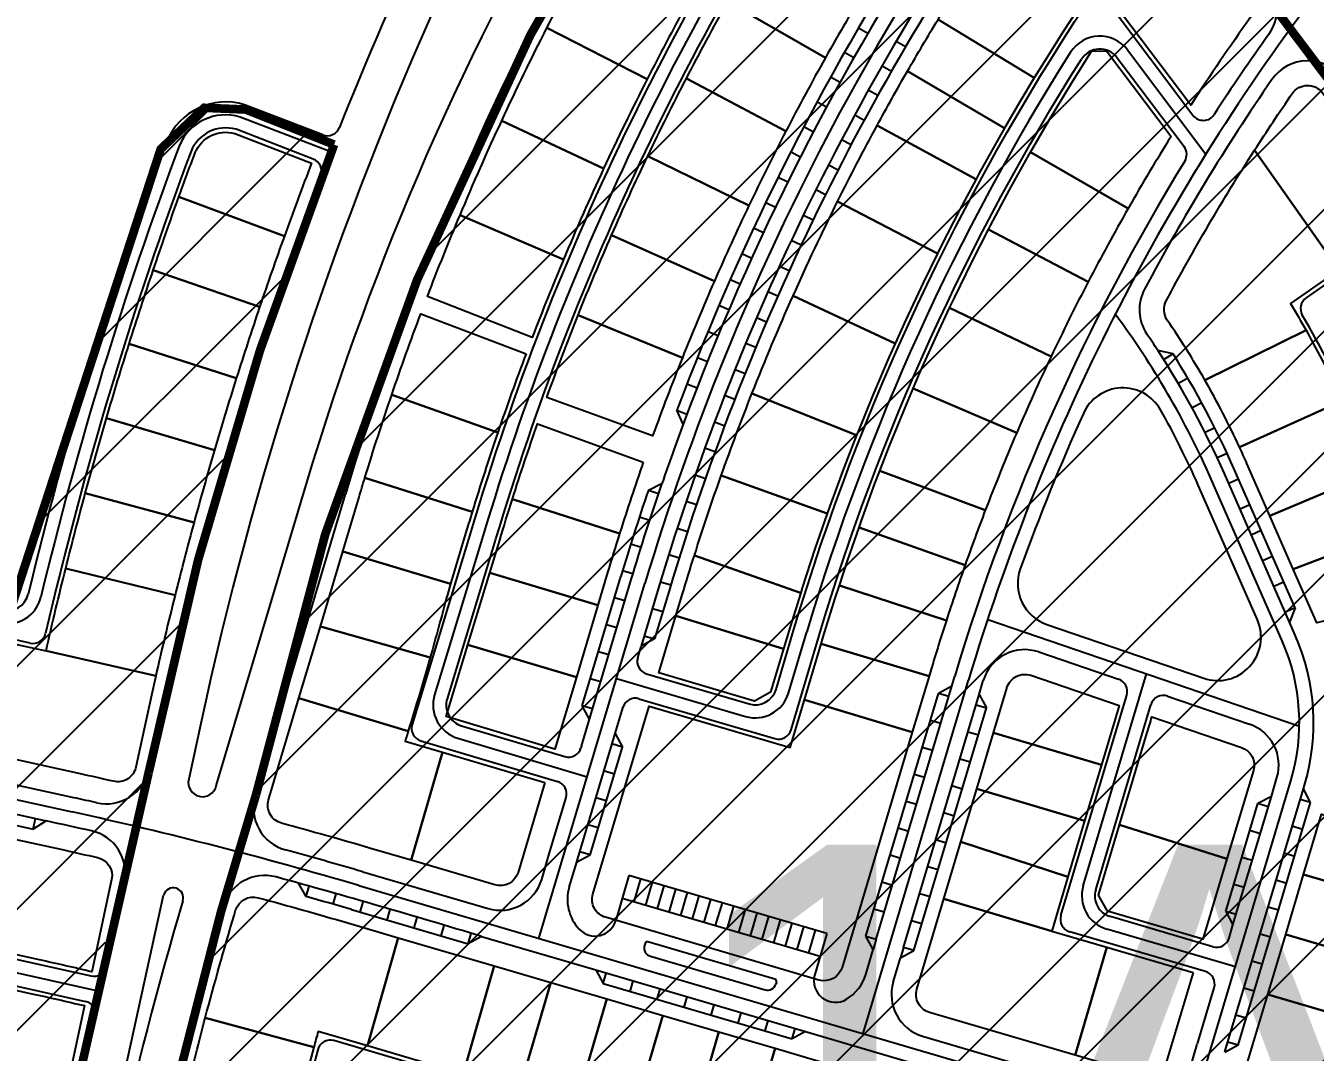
# Paper-space layout 'Layout1' of a CAD drawing. Extents: x 51 to 892, y -832 to -238.
# Drawn here: x 754.36 to 778.19, y -330.57 to -311.6 of the extents above; entities that cross this region are included whole.
import ezdxf

# ---------------------------------------------------------------- set-up
doc = ezdxf.new("R2010")
doc.units = 0
doc.header["$LTSCALE"] = 10
doc.header["$MEASUREMENT"] = 0
doc.linetypes.add('X-Base 100915$0$PHANTOMX2', pattern=[5, 2.5, -0.5, 0.5, -0.5, 0.5, -0.5])
for name, color, linetype in [('L-ANNO-KPLN', 254, 'Continuous'), ('L-ANNO-KPLN-HTCH', 135, 'Continuous'), ('L-ANNO-KPLN-SHET', 139, 'X-Base 100915$0$PHANTOMX2'), ('L-ANNO-TEXT', 50, 'Continuous')]:
    doc.layers.add(name, color=color, linetype=linetype)
doc.styles.add('ANNO-A-XL', font='arial.ttf', dxfattribs={"height": 8})
pattern_1 = [(45, (0, 0), (-1.122532015133644, 1.122532015133644), [])]

# ---------------------------------------------------------------- blocks, each defined once
blk = doc.blocks.new('masterplan')
at = {"layer": 'L-ANNO-KPLN'}
for p, q in [((407966.6829745104, 2905882.816466285), (407968.2521319478, 2905880.734437286)), ((407962.0725975712, 2905882.350496009), (407962.2454271136, 2905882.24984836)), ((407962.9407484345, 2905881.996831253), (407962.7682082218, 2905882.097974097)), ((407967.0421070207, 2905881.941197671), (407968.4926637377, 2905880.016533467)), ((407961.8123168298, 2905881.897746723), (407961.9862609694, 2905881.799037877)), ((407966.8504449428, 2905881.796748206), (407968.0879465266, 2905880.154775181)), ((407962.50777932, 2905881.647891989), (407962.6814524233, 2905881.548707044)), ((407961.557114822, 2905881.442115385), (407961.7321518102, 2905881.345357683)), ((407961.3070234561, 2905880.983658963), (407961.4831314078, 2905880.888864505)), ((407962.4272412851, 2905881.097678858), (407962.2524575074, 2905881.194893214)), ((407952.1706237873, 2905880.370711942), (407950.7246213676, 2905880.927919946)), ((407952.3049328225, 2905880.061754513), (407950.6465295719, 2905880.700809852)), ((407961.0620740016, 2905880.522434782), (407961.2392308975, 2905880.429615418)), ((407962.0022754449, 2905880.739035722), (407962.1781475384, 2905880.64380439)), ((407951.9944740772, 2905879.924185572), (407950.5695823019, 2905880.473258721)), ((407961.9342030477, 2905880.187141699), (407961.7572651358, 2905880.280377826)), ((407960.8222970852, 2905880.058500507), (407961.000480775, 2905879.967667844)), ((407961.517457922, 2905879.818978196), (407961.6954390181, 2905879.727749202)), ((407960.5877226865, 2905879.591914145), (407960.7669108915, 2905879.50307954)), ((407961.4618859927, 2905879.265685666), (407961.2828844795, 2905879.354895858)), ((407960.3583801349, 2905879.122734036), (407960.5385504508, 2905879.035908595)), ((407961.0535748154, 2905878.888190174), (407961.2335738475, 2905878.801010196)), ((407972.5152686788, 2905878.882747961), (407970.3421801128, 2905877.359037813)), ((407960.1342981055, 2905878.651018841), (407960.3154280054, 2905878.566213421)), ((407961.0105317882, 2905878.333782235), (407960.8295582627, 2905878.418920846)), ((407959.9155046159, 2905878.17682754), (407960.0975714526, 2905878.094052743)), ((407960.6108634779, 2905877.947147904), (407960.7927883466, 2905877.864061551)), ((407959.7020270223, 2905877.700219422), (407959.8850080315, 2905877.619485599)), ((407960.5803713766, 2905877.39190823), (407960.3975184364, 2905877.472931697)), ((407959.493892016, 2905877.221254079), (407959.6777643195, 2905877.142571323)), ((407960.1895504296, 2905876.996332887), (407960.3733080504, 2905876.91738267)), ((407959.2911256209, 2905876.739991396), (407959.4758662286, 2905876.663369545)), ((407960.1716248557, 2905876.440545574), (407959.9869860605, 2905876.517412441)), ((407959.0937531891, 2905876.256491547), (407959.2793390024, 2905876.181940182)), ((407967.8842654526, 2905876.32321913), (407967.6049060053, 2905876.386060752)), ((407967.8842654526, 2905876.32321913), (407967.7139040148, 2905876.218448044)), ((407959.7898512414, 2905876.036231622), (407959.975347592, 2905875.961457937)), ((407958.9017993986, 2905875.770814984), (407959.0882072134, 2905875.698343427)), ((407968.1566734544, 2905875.876441398), (407967.9829902515, 2905875.777274141)), ((407959.7845013671, 2905875.480181046), (407959.5981711899, 2905875.552851983)), ((407958.8325146324, 2905875.025281887), (407958.7152882498, 2905875.283022433)), ((407958.7152882498, 2905875.283022433), (407958.9024947591, 2905875.212639745)), ((407968.4143865069, 2905875.421029009), (407968.2375658038, 2905875.327570789)), ((407959.4119704257, 2905875.067335358), (407959.599110594, 2905874.996776465)), ((407968.6571311955, 2905874.957465122), (407968.4773605857, 2905874.869815091)), ((407959.4191989882, 2905874.511306032), (407959.2312727678, 2905874.579743855)), ((407968.8846499862, 2905874.486241543), (407968.702120193, 2905874.404492692)), ((407959.0561013309, 2905874.090139847), (407959.2447895638, 2905874.023831848)), ((407970.0378269674, 2905871.36586512), (407968.8321834108, 2905874.112990348)), ((407970.1405908512, 2905871.629379037), (407969.015322311, 2905874.193365364)), ((407958.1886404317, 2905873.807560028), (407958.4425739435, 2905873.9328197)), ((407969.4421531247, 2905871.409299667), (407968.3486967144, 2905873.900800304)), ((407969.9013478681, 2905871.019919712), (407968.5904400626, 2905874.006895326)), ((407969.0957156392, 2905874.010184739), (407968.9125767391, 2905873.929809723)), ((407950.9268748874, 2905868.160357223), (407952.5911583179, 2905873.732801862)), ((407958.1886404317, 2905873.807560028), (407958.3781021989, 2905873.743495694)), ((407959.0759046315, 2905873.53441627), (407958.886478523, 2905873.598585963)), ((407969.3046906816, 2905873.534023598), (407969.1215517814, 2905873.453648582)), ((407958.0241510844, 2905873.311907847), (407958.2142924645, 2905873.249974111)), ((407954.9066713681, 2905873.0432567), (407953.8228410728, 2905869.477082666)), ((407955.1363004701, 2905872.973467908), (407954.2394726374, 2905870.022596222)), ((407955.3659295721, 2905872.903679116), (407954.4691017396, 2905869.952807431)), ((407958.7224260427, 2905873.105145084), (407958.912565795, 2905873.043121906)), ((407969.5136657241, 2905873.057862458), (407969.3305268239, 2905872.977487442)), ((407957.8651790149, 2905872.814458735), (407958.0560113322, 2905872.754651725)), ((407958.7547939487, 2905872.550011602), (407958.5639648751, 2905872.609880331)), ((407969.7226407664, 2905872.581701317), (407969.5395018663, 2905872.501326302)), ((407956.9674774427, 2905869.823596805), (407957.6810005852, 2905872.212653943)), ((407957.9032785922, 2905872.257590469), (407957.7115257487, 2905872.314859962)), ((407956.1675002608, 2905865.523669428), (407958.1255952407, 2905872.079869937)), ((407958.5701898967, 2905871.947085932), (407958.3049978309, 2905871.05915538)), ((407958.4111152909, 2905872.112855058), (407958.6026092749, 2905872.055148436)), ((407969.9316158089, 2905872.105540177), (407969.7484769087, 2905872.025165161)), ((407957.754351715, 2905871.759372845), (407957.5627160874, 2905871.81660733)), ((407946.7659106239, 2905870.981469597), (407943.722223323, 2905871.653004038)), ((407958.4543137667, 2905871.559103148), (407958.2621718645, 2905871.614642497)), ((407970.1405908512, 2905871.629379037), (407969.9574519511, 2905871.549004021)), ((407970.1405908512, 2905871.629379037), (407970.0378269674, 2905871.36586512)), ((407957.6055420538, 2905871.261120214), (407957.4139064263, 2905871.318354699)), ((407960.5473112672, 2905870.124529035), (407960.8851482748, 2905871.255693347)), ((407964.458711144, 2905871.418977011), (407970.2178207485, 2905869.446591608)), ((407965.5540613207, 2905871.322893949), (407968.4503928414, 2905870.330955541)), ((407970.1430912163, 2905871.126014733), (407970.0378269674, 2905871.36586512)), ((407958.3049978309, 2905871.05915538), (407958.0561277183, 2905870.924754237)), ((407958.1133622034, 2905871.116389865), (407958.3049978309, 2905871.05915538)), ((407960.7772740201, 2905870.055847653), (407961.1151110277, 2905871.187011964)), ((407960.8249478075, 2905869.376816404), (407961.3450737807, 2905871.118330583)), ((407957.4567323927, 2905870.762867582), (407957.2650967651, 2905870.820102067)), ((407957.9922633487, 2905870.710920069), (407958.0542256252, 2905870.918385546)), ((407965.4041276717, 2905870.816136328), (407966.875227887, 2905870.312312509)), ((407957.3079227314, 2905870.26461495), (407957.116287104, 2905870.321849436)), ((407957.6012600852, 2905870.324262345), (407959.9837826187, 2905869.624907399)), ((407958.154629579, 2905870.41195471), (407960.0513791412, 2905869.855191376)), ((407962.1549501992, 2905863.76614031), (407964.1046268181, 2905870.294154003)), ((407963.7961652615, 2905870.183866928), (407963.8516677897, 2905870.369703523)), ((407964.3020792475, 2905870.032754258), (407964.3783804791, 2905870.288230207)), ((407966.2255588647, 2905866.493056533), (407967.396276383, 2905870.41291684)), ((407962.2080081983, 2905865.565192102), (407963.547295149, 2905870.049465786)), ((407962.3996438258, 2905865.507957618), (407963.7961652615, 2905870.183866928)), ((407962.9042946687, 2905865.357160455), (407964.302119102, 2905870.03268041)), ((407963.7961652615, 2905870.183866928), (407963.547295149, 2905870.049465786)), ((407963.7389307765, 2905869.992231301), (407963.547295149, 2905870.049465786)), ((407963.7389307765, 2905869.992231301), (407963.547295149, 2905870.049465786)), ((407964.302119102, 2905870.03268041), (407964.4364508857, 2905869.783772854)), ((407957.1591130702, 2905869.76636232), (407956.9674774427, 2905869.823596804)), ((407957.5734559506, 2905869.308646275), (407957.7205052099, 2905869.801004632)), ((407958.0150940431, 2905869.95266143), (407960.5273885318, 2905869.215213809)), ((407963.0959143389, 2905865.299872568), (407964.4364508857, 2905869.783772854)), ((407964.2448312154, 2905869.84106074), (407964.4364508857, 2905869.783772854)), ((407964.2448312155, 2905869.84106074), (407964.4364508857, 2905869.783772854)), ((407965.8115803027, 2905865.945606137), (407967.0274292352, 2905870.016577909)), ((407966.4555216177, 2905866.424375151), (407967.4764339012, 2905869.842649392)), ((407967.784158059, 2905870.001021229), (407969.2973785753, 2905869.482772009)), ((407949.1736574154, 2905869.654676289), (407948.9547850174, 2905868.641396701)), ((407963.5901211153, 2905869.493978669), (407963.3984854878, 2905869.551213154)), ((407941.2765238279, 2905869.513688484), (407947.5966178074, 2905868.119274289)), ((407954.7373479395, 2905869.453221522), (407956.6449561828, 2905868.883489386)), ((407956.8655993652, 2905866.938562212), (407957.5734559506, 2905869.308646275)), ((407957.5734559506, 2905869.308646275), (407957.7078570931, 2905869.059776162)), ((407964.0958827102, 2905869.342849597), (407964.2875023806, 2905869.285561711)), ((407941.0916065032, 2905869.284137938), (407947.5397389296, 2905867.861474379)), ((407953.9837887927, 2905869.177331121), (407956.5075934186, 2905868.42356388)), ((407954.6686665574, 2905869.223258769), (407957.0591965819, 2905868.50929573)), ((407956.9532832638, 2905869.077191725), (407956.9436003178, 2905869.044770756)), ((407957.7078570931, 2905869.059776162), (407957.5162214655, 2905869.117010647)), ((407957.1126184483, 2905867.066765637), (407957.7078570931, 2905869.059776162)), ((407963.4413114541, 2905868.995726037), (407963.2496758266, 2905869.052960522)), ((407963.946934205, 2905868.844638455), (407964.1385538753, 2905868.787350568)), ((407957.5590474318, 2905868.561523531), (407957.3674118044, 2905868.618758016)), ((407963.2925017929, 2905868.497473406), (407963.1008661655, 2905868.554707891)), ((407968.1424001377, 2905862.008611192), (407970.0610863416, 2905868.432861086)), ((407969.7007887046, 2905868.149013616), (407969.8047164024, 2905868.496990008)), ((407970.2924041336, 2905868.284851197), (407970.3140453699, 2905868.357311565)), ((407944.6393718158, 2905868.231038616), (407947.0616235011, 2905867.694233919)), ((407956.3581157899, 2905867.084419497), (407956.6688747895, 2905868.124919745)), ((407957.4102377706, 2905868.063270899), (407957.2186021431, 2905868.120505385)), ((407963.7979856998, 2905868.346427312), (407963.9896053701, 2905868.289139425)), ((407968.8410139997, 2905863.425227516), (407970.2924041336, 2905868.284851197)), ((407968.9910810896, 2905865.772731835), (407969.7007887046, 2905868.149013616)), ((407969.7007887046, 2905868.149013616), (407969.451918592, 2905868.014612474)), ((407970.4268052761, 2905868.035981085), (407970.2924041336, 2905868.284851197)), ((407944.7915830705, 2905867.992645959), (407946.8227338714, 2905867.544509346)), ((407963.1436921317, 2905867.999220775), (407962.9520565042, 2905868.05645526)), ((407968.8566799472, 2905866.021601948), (407969.451918592, 2905868.014612474)), ((407969.0875183253, 2905863.551707401), (407970.4268052761, 2905868.035981085)), ((407969.6435542195, 2905867.957377988), (407969.451918592, 2905868.014612474)), ((407970.4268052761, 2905868.035981085), (407970.2351696485, 2905868.093215569)), ((407946.8225088387, 2905867.5434894), (407946.8665992297, 2905867.738568967)), ((407947.0616235011, 2905867.694233919), (407946.8225088387, 2905867.5434894)), ((407946.8227338714, 2905867.544509346), (407946.8658239304, 2905867.739812308)), ((407963.6490371947, 2905867.848216169), (407963.8406568649, 2905867.790928282)), ((407957.2614281095, 2905867.565018268), (407957.069792482, 2905867.622252753)), ((407962.9948824705, 2905867.500968143), (407962.803246843, 2905867.558202628)), ((407969.4947445584, 2905867.459125358), (407969.3031089308, 2905867.516359842)), ((407970.2779956148, 2905867.537728453), (407970.0863599874, 2905867.594962938)), ((407963.5000886894, 2905867.350005026), (407963.6917083596, 2905867.29271714)), ((407956.217596638, 2905866.613925602), (407956.35790145, 2905867.083701833)), ((407956.7263855715, 2905866.472438988), (407956.8643563509, 2905866.934400283)), ((407956.8637483357, 2905866.932364494), (407957.1126184482, 2905867.066765637)), ((407957.1126184482, 2905867.066765637), (407956.9209828208, 2905867.124000121)), ((407962.8460728093, 2905867.002715512), (407962.6544371819, 2905867.059949997)), ((407969.3459348971, 2905866.960872726), (407969.1542992697, 2905867.018107211)), ((407970.1291859536, 2905867.039475822), (407969.9375503262, 2905867.096710307)), ((407952.9102457353, 2905866.754927819), (407955.2257323861, 2905866.075250285)), ((407957.8304578123, 2905866.686363657), (407957.5865730362, 2905865.855510914)), ((407961.4842969152, 2905865.613832161), (407957.8304578123, 2905866.686363657)), ((407963.3511401842, 2905866.851793883), (407963.5427598545, 2905866.794505997)), ((407948.1710933342, 2905865.013260889), (407948.5054697222, 2905866.561271382)), ((407951.8639217615, 2905866.29656366), (407951.7239520336, 2905866.542140953)), ((407951.8643813969, 2905866.298195759), (407951.9185975154, 2905866.49070709)), ((407952.8358895604, 2905866.501615444), (407974.1298500763, 2905860.251082075)), ((407958.0453895242, 2905866.623273569), (407957.9214625657, 2905866.201086278)), ((407958.2603212362, 2905866.560183481), (407958.1363942777, 2905866.13799619)), ((407958.4752529481, 2905866.497093393), (407958.3513259896, 2905866.074906101)), ((407962.6972631481, 2905866.504462881), (407962.5056275207, 2905866.561697365)), ((407969.1971252359, 2905866.462620094), (407969.0054896084, 2905866.51985458)), ((407969.9803762925, 2905866.54122319), (407969.788740665, 2905866.598457675)), ((407948.432580914, 2905862.700010548), (407949.2320323419, 2905866.325325754)), ((407952.3638191423, 2905866.155779761), (407952.4192911393, 2905866.347932975)), ((407961.3603699567, 2905865.191644869), (407957.7065308538, 2905866.264176366)), ((407958.69018466, 2905866.434003305), (407958.5662577015, 2905866.011816014)), ((407958.905116372, 2905866.370913217), (407958.7811894134, 2905865.948725926)), ((407959.1200480839, 2905866.307823129), (407958.9961211253, 2905865.885635837)), ((407959.3349797959, 2905866.244733041), (407959.2110528373, 2905865.82254575)), ((407963.202191679, 2905866.353582741), (407963.3938113493, 2905866.296294854)), ((407952.70520295, 2905866.056399755), (407954.85835599, 2905865.424372898)), ((407952.8625615214, 2905866.010209428), (407952.9188919568, 2905866.202112742)), ((407953.3615101385, 2905865.863750295), (407953.4178405739, 2905866.05565361)), ((407959.5499115079, 2905866.181642953), (407959.4259845492, 2905865.759455662)), ((407959.7648432198, 2905866.118552865), (407959.6409162611, 2905865.696365574)), ((407959.9797749317, 2905866.055462777), (407959.8558479731, 2905865.633275486)), ((407960.1947066436, 2905865.992372689), (407960.070779685, 2905865.570185398)), ((407962.548453487, 2905866.006210249), (407962.3568178595, 2905866.063444734)), ((407969.0483155746, 2905865.964367463), (407968.8566799472, 2905866.021601948)), ((407968.8566799472, 2905866.021601948), (407968.9910810896, 2905865.772731835)), ((407969.8315666313, 2905866.042970559), (407969.6399310038, 2905866.100205044)), ((407953.8604587556, 2905865.717291163), (407953.9167891912, 2905865.909194477)), ((407954.3594073728, 2905865.57083203), (407954.4157378083, 2905865.762735345)), ((407960.4096383555, 2905865.929282601), (407960.285711397, 2905865.50709531)), ((407960.6245700675, 2905865.866192513), (407960.500643109, 2905865.444005222)), ((407960.8395017794, 2905865.803102425), (407960.7155748209, 2905865.380915134)), ((407961.0544334913, 2905865.740012337), (407960.9305065328, 2905865.317825045)), ((407963.0532431738, 2905865.855371598), (407963.2448628441, 2905865.798083711)), ((407968.6214340671, 2905865.369761111), (407966.7261320016, 2905865.926099552)), ((407968.9189933427, 2905865.531363706), (407968.9910810897, 2905865.772731835)), ((407954.8583559899, 2905865.424372898), (407954.9146864255, 2905865.616276213)), ((407955.1065897397, 2905865.559945777), (407954.8583559899, 2905865.424372898)), ((407955.1065897397, 2905865.559945777), (407957.217526197, 2905864.940310987)), ((407961.2693652033, 2905865.676922249), (407961.1454382447, 2905865.254734958)), ((407961.4842969152, 2905865.613832161), (407961.2617791899, 2905864.855771468)), ((407962.3424093407, 2905865.31632199), (407962.2080081983, 2905865.565192102)), ((407962.2080081983, 2905865.565192102), (407962.3996438258, 2905865.507957617)), ((407962.3996438258, 2905865.507957617), (407962.3424093407, 2905865.31632199)), ((407968.4818985312, 2905864.910467832), (407965.9739465329, 2905865.646640778)), ((407969.035268025, 2905864.998160196), (407966.6585354791, 2905865.695815575)), ((407969.6827569701, 2905865.544717927), (407969.4911213426, 2905865.601952413)), ((407945.5449389401, 2905865.351555697), (407947.8842477909, 2905864.829691167)), ((407958.1290979791, 2905865.431447703), (407958.1178318933, 2905865.393067044)), ((407960.5276412952, 2905864.769077745), (407958.178744729, 2905865.458562279)), ((407962.2050465766, 2905864.856396484), (407962.3424093407, 2905865.31632199)), ((407962.9042946687, 2905865.357160455), (407962.847006782, 2905865.165540785)), ((407962.847006782, 2905865.165540785), (407963.0959143389, 2905865.299872568)), ((407963.0959143389, 2905865.299872568), (407962.9042946686, 2905865.357160455)), ((407958.2262901963, 2905865.194480044), (407960.3449027861, 2905864.572592036)), ((407962.7138355102, 2905864.714909871), (407962.847006782, 2905865.165540785)), ((407969.5339473089, 2905865.046465296), (407969.3423116815, 2905865.103699781)), ((407946.1215624765, 2905864.977020164), (407948.0694041107, 2905864.542486067)), ((407957.217526197, 2905864.940310987), (407961.0939731456, 2905863.802436189)), ((407957.217526197, 2905864.940310987), (407957.3530990757, 2905864.692077237)), ((407957.3530990757, 2905864.692077237), (407957.4094295113, 2905864.883980551)), ((407946.0693066135, 2905864.742778142), (407947.7860656972, 2905864.359795078)), ((407957.3530990757, 2905864.692077237), (407960.8457393958, 2905863.666863311)), ((407957.8520476929, 2905864.545618105), (407957.9083781284, 2905864.737521419)), ((407958.35099631, 2905864.399158972), (407958.4073267456, 2905864.591062286)), ((407960.554755871, 2905864.719430996), (407960.5434897859, 2905864.681050339)), ((407968.3350289701, 2905863.576102314), (407968.6442647616, 2905864.611502472)), ((407969.3851376477, 2905864.548212664), (407969.1935020202, 2905864.605447149)), ((407958.8499449271, 2905864.25269984), (407958.9062753627, 2905864.444603154)), ((407947.7053529047, 2905862.857094674), (407947.9683995146, 2905864.074880757)), ((407959.3488935444, 2905864.106240708), (407959.4052239798, 2905864.298144022)), ((407959.8478421615, 2905863.959781575), (407959.904172597, 2905864.15168489)), ((407969.2363279865, 2905864.049960033), (407969.044692359, 2905864.107194518)), ((407960.3467907787, 2905863.813322443), (407960.4031212141, 2905864.005225757)), ((407960.8457393958, 2905863.666863311), (407960.9020698313, 2905863.858766625)), ((407970.3488562948, 2905858.359426498), (407952.3775052573, 2905863.634656029)), ((407961.0939731456, 2905863.802436189), (407960.8457393958, 2905863.666863311)), ((407961.0939731456, 2905863.802436189), (407963.2049096028, 2905863.182801399)), ((407963.255056278, 2905863.718358673), (407967.2006322631, 2905862.56019205)), ((407969.0875183253, 2905863.551707401), (407968.8958826979, 2905863.608941887)), ((407968.1924965151, 2905863.098867367), (407968.3327301563, 2905863.5684053)), ((407969.0875183253, 2905863.551707401), (407968.8386482128, 2905863.417306259))]:
    blk.add_line(p, q, dxfattribs=at)
at = {"layer": 'L-ANNO-KPLN', "flags": 128}
blk.add_lwpolyline([(407967.7968802801, 2905899.280429063, 1.098727522898346), (407965.9909503241, 2905900.844991744), (407964.2566948362, 2905898.415210462), (407962.6023652426, 2905896.785937802), (407960.9768284161, 2905894.508476967, 0.1021427312119869), (407949.916524734, 2905869.494213997), (407949.9165247367, 2905869.494214009), (407949.6943457992, 2905868.465626649, 0.9999999999929954), (407950.2051403502, 2905868.343637444), (407951.8782737837, 2905873.945714146, -0.1226996540255162), (407964.8715772035, 2905895.899258897), (407966.4539767746, 2905897.996698102), (407967.7968802801, 2905899.280429063)], format="xyb", close=True, dxfattribs=at)
at = {"layer": 'L-ANNO-KPLN'}
for points in [[(407965.4546812223, 2905886.169204019, 0.0867471625572762), (407958.3785542692, 2905872.004320418), (407958.0561277183, 2905870.924754237)], [(407957.102092925, 2905869.575444357), (407957.8726362125, 2905872.155419457, -0.0100353217161598), (407958.4425739435, 2905873.9328197)]]:
    blk.add_lwpolyline(points, format="xyb", dxfattribs=at)
for points in [[(407962.2325650984, 2905883.122011531, 0.008196989917374584), (407961.4601826334, 2905881.794364023), (407959.6553479044, 2905882.828395762, -0.008098579180548965), (407960.4506949612, 2905884.194971387)], [(407965.3196513223, 2905881.421586831), (407965.3187235879, 2905881.422836831), (407963.5416679238, 2905882.503808511, -0.01023345652414198), (407964.542419877, 2905884.075585855), (407966.307781205, 2905882.97384269), (407966.308020463, 2905882.973701089), (407966.2617997598, 2905882.904868081), (407965.847444291, 2905882.269941323), (407965.4442460488, 2905881.627890542)], [(407969.2994345275, 2905882.933627236, -0.3276295671724582), (407969.3045751821, 2905882.526541902, 0.0119341791604748), (407968.2128476251, 2905880.919490376), (407966.9159209144, 2905882.640300926), (407968.5753670625, 2905883.894352669)], [(407958.8896259447, 2905882.76752356, 0.007803710007865919), (407958.1672993981, 2905881.402895308), (407956.3149253698, 2905882.349064348, -0.007771698358670994), (407957.066570316, 2905883.769035907)], [(407961.4601826334, 2905881.794364023, 0.008193045168736842), (407960.731630114, 2905880.442148374), (407958.8919764867, 2905881.412810012, -0.00823479311594943), (407959.6553479044, 2905882.828395762)], [(407964.7698124552, 2905880.492163003), (407964.7689189004, 2905880.493139565), (407962.9767753457, 2905881.549057534, -0.006106088095247568), (407963.5416679238, 2905882.503808511), (407965.3187235879, 2905881.422836831), (407965.3196513223, 2905881.421586831), (407965.0522929239, 2905880.978901284)], [(407958.1672993981, 2905881.402895308, 0.009278070796640609), (407957.3626141507, 2905879.748727821), (407955.4786871031, 2905880.630315096, -0.009249354717183779), (407956.3149253698, 2905882.349064348)], [(407967.8469653202, 2905880.341624205, 0.009516314945981121), (407967.0552676958, 2905879.012125982), (407965.2530281558, 2905880.049798777), (407965.6030038958, 2905880.652836318), (407965.9891729257, 2905881.292265508), (407966.3796788808, 2905881.914289765), (407966.6540424925, 2905881.924425395)], [(407964.2432060097, 2905879.549633706), (407964.2427421426, 2905879.549985269), (407962.4138944864, 2905880.541445229, -0.006372862395103398), (407962.9767753457, 2905881.549057534), (407964.7689189004, 2905880.493139565), (407964.7698124552, 2905880.492163003), (407964.6717314004, 2905880.323168862), (407964.3026786661, 2905879.660898354)], [(407960.731630114, 2905880.442148374, 0.00818718584945479), (407960.0476766286, 2905879.066828507), (407958.1782423174, 2905879.978845017, -0.008197308628177018), (407958.8919764867, 2905881.412810012)], [(407970.6455629041, 2905881.147523274), (407971.1718686954, 2905880.449196966, -0.0233915793336772), (407972.2849477977, 2905878.81896075), (407970.945399133, 2905877.879704728), (407969.388780427, 2905880.085856055, -0.00803875966731803), (407970.0875887872, 2905881.135672914, -0.5118638779849217)], [(407957.3626141507, 2905879.748727821, 0.00928826327943697), (407956.6197546192, 2905878.065887432), (407954.7081198491, 2905878.885931318, -0.0092360906435891), (407955.4786871031, 2905880.630315096)], [(407963.5317802285, 2905878.179428628), (407963.5309159707, 2905878.180082925), (407961.683669877, 2905879.136708901, -0.008716434076194417), (407962.4138944864, 2905880.541445229), (407964.2427421426, 2905879.549985269), (407964.2432060097, 2905879.549633706), (407963.9452519083, 2905878.992289956), (407963.5995243692, 2905878.317538979)], [(407950.5442866812, 2905880.397272137), (407951.9654538892, 2905879.849634269, 0.005254745761379166), (407951.4630272156, 2905878.501097368), (407949.5123100651, 2905879.224093671, -0.003099564284043311), (407949.8134961864, 2905880.0430643, -0.3782839852141513)], [(407967.0552676958, 2905879.012125982, 0.009492722169345115), (407966.3163474806, 2905877.656650302), (407964.4751534821, 2905878.623061393), (407964.5122605696, 2905878.695484763), (407964.8644352301, 2905879.354248164), (407965.2280532594, 2905880.006764937), (407965.2530281558, 2905880.049798777)], [(407970.945399133, 2905877.879704728), (407970.0534225662, 2905877.254275205, -0.007834515451292039), (407970.3420859291, 2905876.759244716), (407968.4722984494, 2905875.839918686, 0.02005117123268232), (407967.7778795208, 2905876.948520342, -0.2791432207612064), (407967.7581954744, 2905877.304311359, -0.02053418067485196), (407969.388780427, 2905880.085856055)], [(407960.0476766286, 2905879.066828507, 0.008194428676610629), (407959.4091143546, 2905877.669851494), (407957.5101307047, 2905878.518728823, -0.008208975741129176), (407958.1782423174, 2905879.978845017)], [(407951.4630272156, 2905878.501097368, 0.005068472290814823), (407951.0055864817, 2905877.191421749), (407949.0398589964, 2905877.872145877, -0.005069871515407253), (407949.5123100651, 2905879.224093671)], [(407962.7487431192, 2905876.515234292), (407962.7473173379, 2905876.515844644), (407960.8614774942, 2905877.393989175, -0.01059461591949779), (407961.683669877, 2905879.136708901), (407963.5309159707, 2905878.180082925), (407963.5317802285, 2905878.179428628), (407963.2656376504, 2905877.636850503), (407962.9436845254, 2905876.950449136)], [(407956.6197546192, 2905878.065887432, 0.007835808177683324), (407956.0422063281, 2905876.626743), (407954.1055819503, 2905877.385759597, -0.007829248313263261), (407954.7081198491, 2905878.885931318)], [(407966.3163474806, 2905877.656650302, 0.009499827067419853), (407965.6294103231, 2905876.274337113), (407963.7546432661, 2905877.172358998), (407963.8426669395, 2905877.360022582), (407964.1716365536, 2905878.030675401), (407964.4751534821, 2905878.623061393)], [(407959.4091143546, 2905877.669851494, 0.008202723751916566), (407958.8165401663, 2905876.252767689), (407956.8920417054, 2905877.042186307, -0.008172180909748115), (407957.5101307047, 2905878.518728823)], [(407951.0055864817, 2905877.191421749, 0.005077489563941027), (407950.5746865821, 2905875.872733692), (407948.5950120924, 2905876.511299165, -0.005066048396896423), (407949.0398589964, 2905877.872145877)], [(407962.0353837442, 2905874.820273354), (407962.0349638223, 2905874.820131753), (407960.1036210489, 2905875.592304604, -0.01074855040499607), (407960.8614774942, 2905877.393989175), (407962.7473173379, 2905876.515844644), (407962.7487431192, 2905876.515234292), (407962.633748002, 2905876.25853019), (407962.3359403848, 2905875.561313394), (407962.0503397989, 2905874.858994057)], [(407965.6294103231, 2905876.274337113, 0.009493578813032874), (407964.9950462582, 2905874.866349037), (407963.084247248, 2905875.683976136), (407963.2200881657, 2905876.002005448), (407963.5254519347, 2905876.683730596), (407963.7546432661, 2905877.172358998)], [(407955.9287073761, 2905876.327547388, 0.007809435997081246), (407955.4079128569, 2905874.874032768), (407953.4477458107, 2905875.570357123, -0.007673565162912087), (407953.9831032131, 2905877.063307493)], [(407958.8165401663, 2905876.252767689, 0.008248436779690593), (407958.2675532697, 2905874.808512943), (407956.3113924192, 2905875.515483437, -0.008343451687285137), (407956.8920417054, 2905877.042186307)], [(407971.0094428966, 2905875.453853826), (407969.1126586245, 2905874.600043703, 0.0214022124412538), (407968.4722984494, 2905875.839918686), (407970.3420859291, 2905876.759244716, -0.01996433514600236)], [(407950.5746865821, 2905875.872733692, 0.005069025244017862), (407950.1705019935, 2905874.545661874), (407948.1758045172, 2905875.135071368, -0.005102190234135297), (407948.5950120924, 2905876.511299165)], [(407955.4079128569, 2905874.874032768, 0.007786401924266742), (407954.9325711201, 2905873.405024493), (407952.9498260251, 2905874.033868032, -0.007819723584897551), (407953.4477458107, 2905875.570357123)], [(407961.4932353067, 2905873.373891518), (407961.4927714395, 2905873.374243081), (407959.5357987832, 2905874.078945229, -0.008899502957540556), (407960.1036210489, 2905875.592304604), (407962.0349638223, 2905874.820131753), (407962.0353837442, 2905874.820273354), (407961.7770634317, 2905874.151796792), (407961.5161503458, 2905873.439941323)], [(407964.9950462582, 2905874.866349037, 0.009491492873336817), (407964.4147317151, 2905873.435661936), (407962.4666863587, 2905874.160939717), (407962.6452827646, 2905874.623087896), (407962.9266686495, 2905875.315054797), (407963.084247248, 2905875.683976136)], [(407971.1543846633, 2905875.132145549), (407971.5891567422, 2905874.141493428), (407969.673344465, 2905873.331039514), (407969.2497401015, 2905874.29624538, 0.005154416256354977), (407969.1126586245, 2905874.600043703), (407971.0094428966, 2905875.453853826, -0.004868787731944376)], [(407950.1705019935, 2905874.545661874, 0.005067150859283402), (407949.7932915158, 2905873.210740471), (407947.7844857869, 2905873.750127146, -0.005105670668337095), (407948.1758045172, 2905875.135071368)], [(407958.0956699126, 2905874.324654839, 0.007413185786576336), (407957.6578159461, 2905873.008215328), (407955.6762014854, 2905873.640304707, -0.00749399912169767), (407956.1384882476, 2905875.029098472)], [(407961.0030595254, 2905871.909858315), (407961.0024540566, 2905871.910449136), (407959.0394950723, 2905872.601489175, -0.008584952388374882), (407959.5357987832, 2905874.078945229), (407961.4927714395, 2905873.374243081), (407961.4932353067, 2905873.373891518), (407961.2677030801, 2905872.72365226), (407961.0317997598, 2905872.003124917)], [(407964.4147317151, 2905873.435661936, 0.006662162410253828), (407964.0413669182, 2905872.422739038), (407962.0811312774, 2905873.11591111), (407962.1189510479, 2905873.224949922), (407962.3760162236, 2905873.926315523), (407962.4666863587, 2905874.160939717)], [(407954.9325711201, 2905873.405024493, 0.001813870166449699), (407954.8294624465, 2905873.064303075), (407954.5341919432, 2905872.075662257), (407952.5411814175, 2905872.670900901), (407952.836451921, 2905873.659541721, -0.001931287111398574), (407952.9498260251, 2905874.033868032)], [(407949.7932915158, 2905873.210740471, 0.005077617455798267), (407949.4431087867, 2905871.868460588), (407947.4222281579, 2905872.36063375, -0.00510720376491362), (407947.7844857869, 2905873.750127146)], [(407957.6578159461, 2905873.008215328, 0.004047585580915081), (407957.4357069803, 2905872.285914078), (407957.2551490418, 2905871.681354502), (407955.2604165955, 2905872.281389363), (407955.4426964545, 2905872.881152723, -0.004086334866733978), (407955.6762014854, 2905873.640304707)], [(407964.0413669182, 2905872.422739038, 0.006655570652333159), (407963.6948195196, 2905871.399831206), (407961.7185325155, 2905872.043858161), (407961.874165542, 2905872.519204738), (407962.0811312774, 2905873.11591111)], [(407972.4652924688, 2905872.145169935, -0.01191798274650011), (407972.5836341092, 2905871.857050356), (407970.5398543476, 2905871.356649036), (407970.1067793504, 2905872.343434262), (407972.0530293371, 2905873.08453418)], [(407954.5341919432, 2905872.075662257), (407954.4742211103, 2905871.87486464, -0.005243402128455445), (407954.1559950658, 2905870.711796281), (407952.128550434, 2905871.289307316), (407952.5411814175, 2905872.670900901)], [(407961.0030595254, 2905871.909858315), (407960.8085038613, 2905871.278593667), (407960.6885819864, 2905870.877075112), (407958.6987919473, 2905871.483090737), (407958.8154765177, 2905871.873828042, -0.004202046259363955), (407959.0394950723, 2905872.601489175), (407961.0024540566, 2905871.910449136)], [(407949.4431087867, 2905871.868460588, 0.005616286865799149), (407949.08712655, 2905870.374438546), (407947.0587109334, 2905870.834944515, -0.005561722281247078), (407947.4222281579, 2905872.36063375)], [(407963.6948195196, 2905871.399831206, 0.005793554585866082), (407963.4147385577, 2905870.500198144), (407963.3754616665, 2905870.368689113), (407961.3824511407, 2905870.963927758), (407961.4217280321, 2905871.09543679), (407961.6417342699, 2905871.809294946), (407961.7185325155, 2905872.043858161)], [(407954.1559950658, 2905870.711796281, -0.006152621396245465), (407953.7515256138, 2905869.355155077), (407951.7315644887, 2905869.960084475), (407952.128550434, 2905871.289307316)], [(407947.0587109334, 2905870.834944515), (407949.08712655, 2905870.374438546, 0.002519512382454553), (407948.9390677318, 2905869.705348572), (407948.7197003101, 2905868.689777251, -0.4177874439034716), (407948.3067326295, 2905868.427072396, 0.001942299051824004), (407947.6948631511, 2905868.564565034), (407945.4538511003, 2905869.059003728), (407945.9171230324, 2905871.086815196)], [(407965.256381001, 2905870.384735208), (407966.8886327456, 2905869.825720058, 0.002337824424353898), (407966.7875256011, 2905869.492871207), (407966.5595232823, 2905868.729461396), (407964.5665127565, 2905869.32470004), (407964.794515076, 2905870.088109854), (407964.8107126202, 2905870.142272276), (407964.8153097081, 2905870.157735576, -0.4258989351143675)], [(407953.7515256138, 2905869.355155077, -0.0008524631356784144), (407953.6935765304, 2905869.170249885), (407953.6934820168, 2905869.16998524), (407954.3871569727, 2905868.963725452), (407953.8035372635, 2905866.967954354), (407953.0386791267, 2905867.192467371, 0.005239961965639898), (407951.4104333406, 2905867.651937473, -0.4217534224223267), (407951.1707694035, 2905868.082412581), (407951.7315644887, 2905869.960084475)], [(407963.0664025297, 2905869.333880439), (407961.7681173442, 2905864.986891105, -0.4128334657431929), (407961.3416157159, 2905864.755260719), (407957.3960397309, 2905865.913427342, -0.4155950072116334), (407957.1633148006, 2905866.341944357), (407958.2005434998, 2905869.814850112), (407960.8104575755, 2905869.048747676), (407961.0750249969, 2905869.93458676)], [(407969.1496319044, 2905869.051370889, -0.4026239522250206), (407969.3677871701, 2905868.627484629), (407968.880427952, 2905866.995681889), (407966.8959393851, 2905867.619454221), (407967.4007596091, 2905869.309720854, -0.002204829433500822), (407967.4943924012, 2905869.618258908)], [(407956.2757724016, 2905868.402157798), (407955.7806674058, 2905866.744420222, -0.4128334656059043), (407955.3541657773, 2905866.512789836), (407953.8035372635, 2905866.967954354), (407954.3871569727, 2905868.963725452)], [(407947.3846147136, 2905867.158383714, -0.002024436677173777), (407948.0109590985, 2905867.017530347, -0.4105527050035583), (407948.2703716638, 2905866.609590122), (407947.9027213505, 2905864.9075365, 0.003208921940676722), (407946.936478103, 2905865.127232912), (407945.9799200322, 2905865.33827981), (407946.4186677549, 2905867.371502404)], [(407950.9809210498, 2905866.276369867, -0.005413039257715769), (407952.633099991, 2905865.810763508), (407953.5642945963, 2905865.537424832), (407952.9973647553, 2905863.53608058), (407952.0855310378, 2905863.803736147, 0.001269606397842382), (407952.0087390002, 2905863.516950148), (407950.0003931001, 2905864.058201829, -0.007700404959529353), (407950.5323976679, 2905865.944981487), (407950.5615883094, 2905866.042719186, -0.406512000826357)], [(407965.642918147, 2905865.660434043), (407966.6604200325, 2905865.361761117), (407966.0745835031, 2905863.365966648), (407963.3834896693, 2905864.155898225, -0.4155950072934116), (407963.1507647391, 2905864.58441524), (407963.6488449638, 2905866.252114639)], [(407968.2528322228, 2905864.894331607), (407967.7555672828, 2905863.229361988, -0.4128334656533062), (407967.3290656544, 2905862.997731601), (407966.0745835031, 2905863.365966648), (407966.6604200325, 2905865.361761117)], [(407946.7985899145, 2905864.502263435, -0.003244982398249288), (407947.7675749387, 2905864.281870123), (407947.4707632244, 2905862.907766973, 0.001386448028862579), (407947.3803023, 2905862.483273892), (407945.3439263068, 2905862.913016532), (407945.6870936893, 2905864.501725328), (407945.9721295419, 2905864.684606937)], [(407971.6303680867, 2905863.902904926), (407972.6484390324, 2905863.604064961), (407972.0626025025, 2905861.608270491), (407969.3709396078, 2905862.398369107, -0.4155950073263331), (407969.1382146776, 2905862.826886123), (407969.6345514399, 2905864.488747966)], [(407952.0087390002, 2905863.516950148, 0.006282251540902384), (407951.631491218, 2905862.019823936), (407949.6077967902, 2905862.500509841, -0.006326932595957362), (407950.0003931001, 2905864.058201829)]]:
    blk.add_lwpolyline(points, format="xyb", close=True, dxfattribs=at)
for points in [[(407972.0530293371, 2905873.08453418), (407970.1067793504, 2905872.343434262), (407969.673344465, 2905873.331039514), (407971.5891567422, 2905874.141493428)], [(407957.2551490418, 2905871.681354502), (407956.8580319573, 2905870.35171103), (407954.8556841613, 2905870.949680604), (407955.2604165955, 2905872.281389363)], [(407960.6885742305, 2905870.877065142), (407960.4481939154, 2905870.072210649), (407960.1492285562, 2905869.909844418), (407958.3836958872, 2905870.428090935), (407958.6987824755, 2905871.483081051)], [(407956.8580319573, 2905870.35171103), (407956.460883499, 2905869.021956881), (407954.4521435422, 2905869.621893325), (407954.8556841613, 2905870.949680604)], [(407963.3754616665, 2905870.368689113), (407963.0664025297, 2905869.333880439), (407961.0750249969, 2905869.93458676), (407961.3824511407, 2905870.963927758)], [(407966.5595232823, 2905868.729461396), (407966.250544097, 2905867.69492042), (407964.2575335713, 2905868.290159065), (407964.5665127565, 2905869.32470004)], [(407966.250544097, 2905867.69492042), (407965.942131072, 2905866.662275093), (407963.9638778614, 2905867.306924985), (407964.2575335713, 2905868.290159065)], [(407972.6242779327, 2905867.230768134), (407972.2929746507, 2905866.121480398), (407970.2971580043, 2905866.707323438), (407970.6284612864, 2905867.816611174)], [(407968.880427952, 2905866.995681889), (407968.4359846102, 2905865.507572429), (407966.6704519412, 2905866.025818945), (407966.5088493462, 2905866.323378221), (407966.8959393851, 2905867.619454221)], [(407965.942131072, 2905866.662275093), (407965.642918147, 2905865.660434043), (407963.6488449638, 2905866.252114639), (407963.9638778614, 2905867.306924985)], [(407972.2929746507, 2905866.121480398), (407971.9616713688, 2905865.012192662), (407969.9658547221, 2905865.598035702), (407970.2971580043, 2905866.707323438)], [(407955.3391535307, 2905865.016440726), (407954.7637814621, 2905863.017574567), (407952.9973647553, 2905863.53608058), (407953.5642945963, 2905865.537424832)], [(407971.9616713688, 2905865.012192662), (407971.6303680867, 2905863.902904926), (407969.6345514399, 2905864.488747966), (407969.9658547221, 2905865.598035702)], [(407956.3859490375, 2905864.709169082), (407955.8001125082, 2905862.713374614), (407954.7637814621, 2905863.017574567), (407955.3391535307, 2905865.016440726)], [(407957.4203753965, 2905864.405528223), (407956.836338968, 2905862.409205361), (407956.6532261975, 2905862.462955459), (407955.8001125082, 2905862.713374614), (407956.3859490375, 2905864.709169082)], [(407958.4585026752, 2905864.100801012), (407957.8726661459, 2905862.105006543), (407956.836338968, 2905862.409205361), (407957.4203753965, 2905864.405528223)], [(407959.4929329052, 2905863.797159016), (407958.9088964117, 2905861.800836173), (407957.8726661459, 2905862.105006543), (407958.4585026752, 2905864.100801012)], [(407960.5292624822, 2905863.492959495), (407959.9452199227, 2905861.496638432), (407958.9088964117, 2905861.800836173), (407959.4929329052, 2905863.797159016)], [(407961.5654903452, 2905863.188789829), (407960.9814539815, 2905861.192466949), (407959.9452199227, 2905861.496638432), (407960.5292624822, 2905863.492959495)]]:
    blk.add_lwpolyline(points, close=True, dxfattribs=at)
blk.add_lwpolyline([(407956.9532832638, 2905869.077191725), (407957.102092925, 2905869.575444357), (407956.9674774427, 2905869.823596805)], dxfattribs=at)
for centre, radius, start, end in [((408016.0317163272, 2905855.213071165), 68.39999999990583, 144.4826659372751, 158.2980489402229), ((408002.4317523119, 2905858.847256983), 52.01599999997352, 140.8297833157568, 163.3710572720572), ((408002.4317523136, 2905858.847256988), 46.24000000019753, 141.3481701117358, 163.3710572720572), ((408002.431752312, 2905858.847256983), 49.6000000002193, 144.5441086434548, 163.3701606710094), ((408002.431752312, 2905858.847256983), 49.36000000021929, 145.4484019196314, 163.3701606710094), ((408002.431752312, 2905858.847256983), 49.12000000021929, 145.4484019196314, 163.3701606710094), ((408002.4317523115, 2905858.847256984), 45.77599999936174, 143.7889586851414, 163.3710572720572), ((408002.4317523136, 2905858.847256988), 46.70400000019164, 146.5821678243309, 159.3956055279299), ((408002.4317523153, 2905858.847256987), 46.50400000203467, 146.3412282498111, 159.6420183069216), ((407969.0069944409, 2905882.701767194), 0.8, 324.4853895481799, 34.78918733606563), ((408002.4317523149, 2905858.847256988), 40.00000000164537, 143.3274327694841, 163.3710572720572), ((407966.5310081466, 2905881.555999097), 0.6400000000000001, 37.00414296422791, 147.6849125334026), ((408002.4317523149, 2905858.847256988), 40.26400000164537, 144.4853895481798, 147.0479390003958), ((407966.5310081465, 2905881.555999097), 0.4, 37.00414296422791, 147.6849125334026), ((408002.4317523119, 2905858.847256984), 43.12, 147.6849125334026, 163.3710572720572), ((407970.3708472613, 2905880.940479045), 0.8, 37.00414296422791, 145.4292097174348), ((408002.4317523149, 2905858.847256988), 39.73600000164537, 145.4292097174348, 151.9732150715293), ((407950.3794822217, 2905879.8063156), 1.173506429381552, 72.89586565204722, 157.8959207624316), ((407968.4437940256, 2905880.878886751), 0.24, 217.0041429642279, 327.0479390003958), ((407950.3794822217, 2905879.8063156), 0.9335064293950496, 73.37723513845086, 157.7078517851805), ((407952.2569208464, 2905880.594660189), 0.24, 248.9261431168562, 338.2980489402229), ((407950.3794822217, 2905879.8063156), 0.6935064293996043, 74.0907564269197, 157.4286562268816), ((408016.123788621, 2905855.188938057), 71.37512885025971, 159.4461189168904, 166.4735692132373), ((408016.123788621, 2905855.188938057), 71.13512885025919, 159.4488814229631, 166.4735692132373), ((408016.123788621, 2905855.188938057), 70.89512885025384, 159.4520447622533, 166.9793556986429), ((407967.8962844488, 2905880.010325716), 0.24, 328.5003536946943, 37.00414296422791), ((407951.9081770183, 2905879.700237324), 0.24, 339.0994013960294, 68.92614311685614), ((408002.4317523149, 2905858.847256988), 40.26400000164537, 148.5003536946943, 163.3710572720572), ((408016.0317163272, 2905855.213071165), 68.39999999990583, 159.0994013960294, 167.8111503999395), ((407968.0618539168, 2905877.142671173), 0.8, 151.9732150715293, 214.3600764784822), ((407970.4799656795, 2905877.162530466), 0.24, 125.037085805416, 210.2295850380881), ((407954.3056058476, 2905867.737644053), 15.60000000248875, 23.69545141909688, 36.67955717184074), ((407954.3056058465, 2905867.737644048), 18.48000000208801, 23.69545141909688, 30.22958503808814), ((407954.3056058476, 2905867.737644053), 15.86400000248875, 33.03559157656678, 34.36007647848228), ((407954.3056058476, 2905867.737644053), 15.86400000248875, 23.69545141909688, 33.02166426101078), ((407954.0945442159, 2905867.634950285), 16.2985406493926, 23.72784805526461, 32.2131420227204), ((407966.956983821, 2905874.89571163), 0.8, 29.50089991557179, 155.6584474056384), ((407954.3056058476, 2905867.737644053), 15.33600000248875, 23.69545141909688, 29.50089991557179), ((408002.4317523153, 2905858.847256987), 46.50400000203467, 159.6420185651533, 161.0712080723322), ((408002.4317523149, 2905858.847256988), 39.73600000164537, 155.6584474056384, 160.1321370339291), ((408002.4317523139, 2905858.847256989), 46.70400000019252, 161.317621012604, 163.3710572720572), ((407965.8132660035, 2905872.07973801), 0.8, 160.1321370339291, 251.0946442221318), ((407946.3395491237, 2905871.976702545), 0.6400000000000001, 257.5580535749226, 346.4735692132373), ((407946.3395491237, 2905871.976702545), 0.4, 257.5580535749226, 346.4735692132373), ((407968.7095975241, 2905871.087799602), 0.8, 251.0946442221318, 23.69545141909688), ((407946.8176186946, 2905871.215833151), 0.24, 257.5580535749226, 346.9793556986428), ((407966.4583365453, 2905869.508869405), 3.759999999770791, 343.3710572720572, 23.69545141909688), ((407966.4583365453, 2905869.508869405), 4.023999999770791, 343.3710572720572, 23.69545141909688), ((407965.1449229891, 2905870.059292267), 0.8, 71.09464422213185, 163.3710572720572), ((407958.2222261017, 2905870.642238687), 0.24, 163.3710572720572, 253.6411634053416), ((407966.7974664822, 2905870.085259291), 0.24, 343.3710572720572, 71.09464422213185), ((407954.8518169097, 2905869.836492777), 0.6400000000000001, 163.0949435361983, 253.3710571612507), ((407960.1640400123, 2905870.238998005), 0.6400000000000001, 253.6411634053416, 343.3710572720572), ((407960.1640400123, 2905870.238998005), 0.4, 253.6411634053416, 343.3710572720572), ((407954.8518169097, 2905869.836492777), 0.4, 163.0949435361983, 253.3710571612507), ((407957.9474975206, 2905869.722377453), 0.24, 73.64116340534166, 163.3710572720572), ((407967.7063966542, 2905869.773968011), 0.24, 71.09464422213185, 163.3710572720572), ((407954.0524701749, 2905869.407293874), 0.24, 163.0949435361983, 253.3710571612507), ((407960.5949850545, 2905869.445497786), 0.24, 253.6411634053416, 343.3710572720572), ((407969.0381738925, 2905868.725927948), 0.8, 343.3710572720572, 71.09464422213185), ((407956.7136375648, 2905869.113452138), 0.24, 253.3710571612507, 343.3710572720572), ((407948.1728194162, 2905868.810304364), 0.8, 257.2655891181727, 347.8111503999395), ((407956.4389120365, 2905868.193601127), 0.24, 343.3710572720572, 73.37105716125072), ((407930.3037153594, 2905789.740289731), 80.26399999615049, 77.26558911817274, 77.5580535749227), ((407951.6934173973, 2905867.931419283), 0.8, 163.3710572720572, 254.7006616308981), ((407934.6833101707, 2905809.217945807), 59.77205795513311, 77.22523207440763, 78.04801145721405), ((407930.3037153594, 2905789.740289731), 79.99999999615048, 73.64116340534166, 77.5580535749227), ((407947.7235041209, 2905866.730179044), 0.8, 347.8111503999395, 77.25088109451053), ((407930.3037153594, 2905789.740289731), 80.26399999615049, 73.64116340534166, 74.70066163089813), ((407951.0997412776, 2905865.887629812), 0.8, 74.72487475142451, 163.1389014425376), ((407949.4096910844, 2905866.272265649), 0.1854130621966579, 343.3710572720572, 163.3710572720572), ((407911.1545345176, 2905720.905472005), 151.1843243874654, 73.09903333910391, 74.59683634896122), ((407955.4510541281, 2905866.842863542), 0.8, 253.6411634053416, 343.3710572720572), ((407957.4929280814, 2905866.243501048), 0.8, 163.3710572720572, 223.4975182806148), ((407966.8387928726, 2905866.30990618), 0.6400000000000001, 163.3710572720572, 253.6411634053416), ((408011.6258357074, 2905847.698627646), 64.74399999994391, 163.3778635715678, 180.6921108289289), ((407930.3037153594, 2905789.740289731), 79.53599999615048, 73.64116340534166, 74.27266049124842), ((407966.8387928726, 2905866.30990618), 0.4, 163.3710572720572, 253.6411634053416), ((408011.0064366256, 2905847.731003768), 63.39772533267856, 163.1389014425376, 181.5978862850495), ((407957.2027664075, 2905865.968171785), 0.4, 223.4975182806148, 343.6411632875342), ((407966.0415430556, 2905865.876924755), 0.24, 163.3710572720572, 253.6411634053416), ((407968.6890305898, 2905865.600045088), 0.24, 253.6411634053416, 343.3710572720572), ((407958.2713545447, 2905865.348002696), 0.16, 163.6411632875341, 253.6411634053416), ((407958.1674786418, 2905865.420181615), 0.04000000000000001, 73.641163372993, 163.6411632875341), ((407947.9365036539, 2905865.063933188), 0.24, 257.4240979426872, 347.8111503999395), ((407961.6455858184, 2905864.743110597), 0.4, 163.6411632875341, 301.1783914672856), ((407961.4385040667, 2905865.085334424), 0.8, 301.1783914672856, 343.3710572720572), ((407968.4143020086, 2905864.680183854), 0.24, 343.3710572720572, 73.64116340534166), ((407960.3899671345, 2905864.726114688), 0.16, 253.6411634053416, 343.6411632875342), ((407960.516375208, 2905864.730697082), 0.04000000000000001, 343.6411632875342, 73.641163372993), ((407963.4803780201, 2905864.48597193), 0.8, 163.3710572720572, 253.6411634053416), ((407947.7338098342, 2905864.125553056), 0.24, 347.8111503999395, 77.42409794268728), ((407952.3099087348, 2905863.404372052), 0.24, 73.64116340534166, 165.1694854820623), ((408011.6258357075, 2905847.698627646), 61.59999999999306, 165.1694854820623, 186.5171650134089)]:
    blk.add_arc(centre, radius, start, end, dxfattribs=at)
at = {"layer": 'L-ANNO-KPLN', "extrusion": (0, 0, -1)}
for radius, end in [(43.3599999998505, 33.54022323964637), (42.8799999998505, 32.31508746659739)]:
    blk.add_arc((-408002.4317523118, 2905858.847256984), radius, 16.62894272794284, end, dxfattribs=at)
blk = doc.blocks.new('*U44')
at = {"layer": 'L-ANNO-KPLN-HTCH'}
h = blk.add_hatch(dxfattribs=at)
h.set_pattern_fill('ANSI31', color=256, scale=0.5)
h.set_pattern_definition(pattern_1)
edge = h.paths.add_edge_path()
edge.add_line((-3477.340847312534, 26389.08211946678), (-3476.696798085878, 26391.23498560772))
edge.add_arc((-3420.452162759733, 26378.86010228293), 57.5899013740549, 142.7627728215528, 167.5915480642971, ccw=False)
edge.add_arc((-3465.563501166671, 26413.2295411542), 0.8800000000368055, 44.14386045287557, 147.0093464292338, ccw=False)
edge.add_line((-3464.932019010131, 26413.84242800023), (-3462.308316295329, 26411.13912075949))
edge.add_line((-3462.308316295329, 26411.13912075949), (-3460.800261644824, 26409.50123974639))
edge.add_line((-3460.800261644824, 26409.50123974639), (-3458.15148298332, 26406.14717746624))
edge.add_line((-3458.15148298332, 26406.14717746624), (-3456.785749881007, 26404.33334375643))
edge.add_line((-3456.785749881007, 26404.33334375643), (-3456.273116397383, 26403.65251388452))
edge.add_line((-3456.273116397383, 26403.65251388452), (-3454.614317236995, 26401.08604812441))
edge.add_line((-3454.614317236995, 26401.08604812441), (-3453.11897780892, 26397.88563898723))
edge.add_line((-3453.11897780892, 26397.88563898723), (-3451.681185775963, 26393.15234245132))
edge.add_line((-3451.681185775963, 26393.15234245132), (-3452.372755956548, 26389.64254962518))
edge.add_arc((-3440.729426172565, 26421.87102503988), 34.26721109186285, 250.1364990818604, 256.5534498169945)
edge.add_arc((-3452.890471362292, 26371.94932114865), 17.11531071611784, 62.14225024929232, 75.82037691743722, ccw=False)
edge.add_arc((-3335.491414003128, 26392.60204492405), 109.5406656748041, 182.8889570298612, 188.6250922489311)
edge.add_arc((-3444.403850554815, 26376.08179597749), 0.6175726048691607, -72.33047382238777, 8.62509224678962, ccw=False)
edge.add_line((-3444.216401010231, 26375.49335856321), (-3448.091487384113, 26374.25893131788))
edge.add_line((-3448.091487384113, 26374.25893131788), (-3454.201449280666, 26371.9425439863))
edge.add_line((-3454.201449280666, 26371.9425439863), (-3460.486923591178, 26369.40974283596))
edge.add_line((-3460.486923591178, 26369.40974283596), (-3462.637729320852, 26368.6181544946))
edge.add_line((-3462.637729320852, 26368.6181544946), (-3466.675663639969, 26367.24637549468))
edge.add_line((-3466.675663639969, 26367.24637549468), (-3468.796374336295, 26366.55411420721))
edge.add_line((-3468.796374336295, 26366.55411420721), (-3478.862934394218, 26363.26809795345))
edge.add_arc((-3479.049123044214, 26363.83847834113), 0.6000000000330784, 186.2486651410996, 288.07817971303797, ccw=False)
edge.add_arc((-3416.025790419962, 26370.73916992955), 63.99999999581782, 163.3449744473342, 186.248665158218, ccw=False)
h = blk.add_hatch(dxfattribs=at)
h.set_pattern_fill('ANSI31', color=256, scale=0.5)
h.set_pattern_definition(pattern_1)
edge = h.paths.add_edge_path()
edge.add_line((-3493.014054794624, 26376.17152443859), (-3495.703981004716, 26376.46645524451))
edge.add_arc((-3495.567328251007, 26377.71280122127), 1.253815085605769, 177.4695980266027, 263.7429286175604, ccw=False)
edge.add_line((-3496.819920786485, 26377.76815651874), (-3495.454333574223, 26387.56380554107))
edge.add_arc((-3494.337802473244, 26387.40815270053), 1.127328481953385, 73.41580917437199, 172.0636859102608, ccw=False)
edge.add_line((-3494.016035942887, 26388.48858585726), (-3492.425117474925, 26388.25940670217))
edge.add_arc((-3481.385585203886, 26386.41589765928), 11.19239913309582, 160.8298219348279, 170.5195651860163, ccw=False)
edge.add_arc((-3487.429644498958, 26388.27065255871), 4.879999999987563, 85.38275381057849, 158.0953243516152, ccw=False)
edge.add_line((-3487.036809603861, 26393.13481546152), (-3486.673515218604, 26394.67524826625))
edge.add_arc((-3485.505556701376, 26394.3997979054), 1.199999999688955, 77.5321742941536, 166.7298930363992, ccw=False)
edge.add_line((-3485.246487089377, 26395.57149877823), (-3481.224783207351, 26394.67602330311))
edge.add_line((-3481.224783207351, 26394.67602330311), (-3478.457182655987, 26403.16881637606))
edge.add_line((-3478.457182655987, 26403.16881637606), (-3477.651744082398, 26403.93297746549))
edge.add_line((-3477.651744082398, 26403.93297746549), (-3476.886223735814, 26403.90158787468))
edge.add_line((-3476.886223735814, 26403.90158787468), (-3475.2518569298, 26403.25352535774))
edge.add_arc((-3411.189467643704, 26378.02548480647), 68.85088053975848, 158.5052694180292, 168.5876148527021)
edge.add_arc((-3397.536750806348, 26369.35960371034), 84.14801965279082, 164.6400189349, 179.5970086944465)
edge.add_arc((-3482.339384719125, 26369.99879157514), 0.6583994678208405, 276.6261042668839, 355.877171399975, ccw=False)
edge.add_line((-3482.263412185889, 26369.34479002054), (-3490.224241391118, 26369.08943027216))
edge.add_arc((-3490.316692280171, 26371.97158277735), 2.883634898887144, 182.034403104117, 271.8372484082234, ccw=False)
edge.add_line((-3493.198509599609, 26371.86921497253), (-3493.014054794624, 26376.17152443859))
at = {"layer": 'L-ANNO-KPLN-SHET', "transparency": 33554687, "const_width": 0.16}
for points in [[(-3477.340847312534, 26389.08211946678), (-3476.696798085878, 26391.23498560772, -0.1087618035191789), (-3466.301609440069, 26413.70870310678, -0.4816194658559857), (-3464.932019010131, 26413.84242800023), (-3462.308316295329, 26411.13912075949), (-3460.800261644824, 26409.50123974639), (-3458.15148298332, 26406.14717746624), (-3456.785749881007, 26404.33334375643), (-3456.273116397383, 26403.65251388452), (-3454.614317236995, 26401.08604812441), (-3453.11897780892, 26397.88563898723), (-3451.681185775963, 26393.15234245132), (-3452.372755956548, 26389.64254962518, 0.02800654859104732), (-3448.697860475108, 26388.54317166195, -0.05975304913865696), (-3444.892863320364, 26387.08114610524, 0.02503383902395782), (-3443.793262203052, 26376.17441232042, -0.3686992259430568)], [(-3444.216401010231, 26375.49335856321), (-3448.091487384113, 26374.25893131788), (-3454.201449280666, 26371.9425439863), (-3460.486923591178, 26369.40974283596), (-3462.637729320852, 26368.6181544946), (-3466.675663639969, 26367.24637549468), (-3468.796374336295, 26366.55411420721), (-3478.862934394218, 26363.26809795345, -0.4760627357976986), (-3479.645558368825, 26363.77317211176, -0.100270233695752), (-3477.340847312534, 26389.08211946678, 0.0184055709797868)], [(-3493.014054794624, 26376.17152443859), (-3495.703981004716, 26376.46645524451, -0.3952888084218735), (-3496.819920786485, 26377.76815651874), (-3495.454333574223, 26387.56380554107, -0.4591446719142577), (-3494.016035942887, 26388.48858585726), (-3492.425117474925, 26388.25940670217, -0.04230469116971425), (-3491.957336866241, 26390.09120242815, -0.3283606033535091), (-3487.036809603861, 26393.13481546152), (-3486.673515218604, 26394.67524826625, -0.4101182613377198), (-3485.246487089377, 26395.57149877823), (-3481.224783207351, 26394.67602330311), (-3478.457182655987, 26403.16881637606), (-3477.651744082398, 26403.93297746549), (-3476.886223735814, 26403.90158787468), (-3475.2518569298, 26403.25352535774, 0.04402093323622618), (-3478.679057889679, 26391.64895571261, 0.06535499134461324), (-3481.682689046432, 26369.95145604205, -0.3602738770341906), (-3482.263412185889, 26369.34479002054), (-3490.224241391118, 26369.08943027216, -0.4132060759694997), (-3493.198509599609, 26371.86921497253), (-3493.014054794624, 26376.17152443859)]]:
    blk.add_lwpolyline(points, format="xyb", dxfattribs=at)
at = {"linetype": 'Continuous'}
blk.add_blockref('masterplan', (-411427.6337880858, -2879476.937535429), dxfattribs=at)
at = {"layer": 'L-ANNO-TEXT', "style": 'ANNO-A-XL'}
blk.add_text('1A', height=8, dxfattribs=at).set_placement((-3469.029822030615, 26382.31994419078))

psp = doc.layouts.get("Layout1")

# ---------------------------------------------------------------- block references
psp.add_blockref('*U44', (4235.30803268658, -26717.05193810303))

doc.saveas('drawing.dxf')
